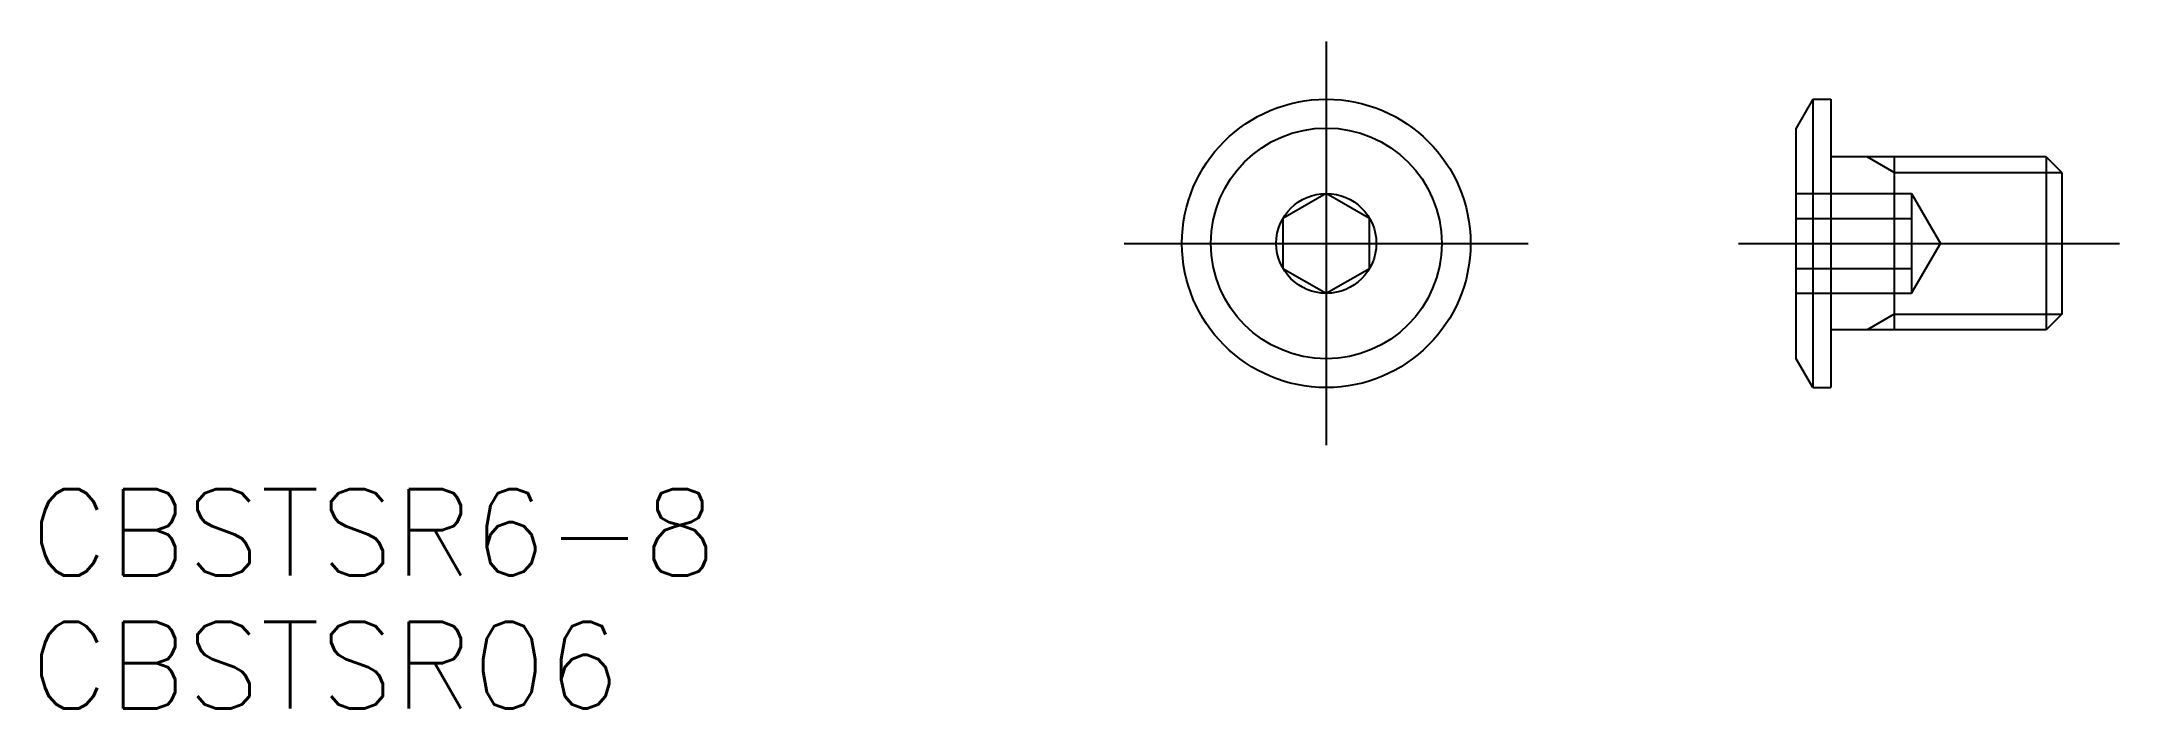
# Model space of a CAD drawing. Extents: x -44.5 to 27.5, y -16.1 to 7.
import ezdxf

# ---------------------------------------------------------------- set-up
doc = ezdxf.new("R2010")
doc.units = 0
doc.linetypes.add('CENTER', pattern=[50.8, 31.75, -6.35, 6.35, -6.35])
doc.linetypes.add('DASHED', pattern=[19.05, 12.7, -6.35])
doc.layers.get('0').update_dxf_attribs({"linetype": 'CONTINUOUS'})
doc.layers.add('CENTER', color=1, linetype='CENTER')
doc.styles.get("Standard").update_dxf_attribs({"font": 'txt.shx', "height": 3, "bigfont": 'bigfont.shx'})

msp = doc.modelspace()

# ---------------------------------------------------------------- linework, layer by layer
at = {"color": 7, "linetype": 'CONTINUOUS'}
for p, q in [((16.859, 5), (16.282, 4)), ((16.859, 5), (17.482, 5)), ((16.859, 5), (16.859, -5)), ((17.482, 5), (17.482, -5)), ((16.282, -4), (16.282, 4)), ((24.941, 3), (17.482, 3)), ((19.682, 3), (19.682, -3)), ((24.941, 3), (24.941, -3)), ((25.482, 2.458), (24.941, 3)), ((25.482, 2.458), (25.482, -2.458)), ((0, 1.732), (-1.5, 0.866)), ((1.5, 0.866), (0, 1.732)), ((-1.5, 0.866), (-1.5, -0.866)), ((1.5, -0.866), (1.5, 0.866)), ((-1.5, -0.866), (0, -1.732)), ((0, -1.732), (1.5, -0.866)), ((25.482, -2.458), (24.941, -3)), ((24.941, -3), (17.482, -3)), ((16.859, -5), (16.282, -4)), ((16.859, -5), (17.482, -5))]:
    msp.add_line(p, q, dxfattribs=at)
at = {"color": 3, "linetype": 'CONTINUOUS'}
for p, q in [((19.682, 2.458), (18.744, 3)), ((19.682, 2.458), (25.482, 2.458)), ((19.682, -2.458), (18.744, -3)), ((19.682, -2.458), (25.482, -2.458))]:
    msp.add_line(p, q, dxfattribs=at)
at = {"color": 3, "linetype": 'DASHED'}
for p, q in [((16.282, 1.732), (20.282, 1.732)), ((20.282, 1.732), (21.282, 0)), ((20.282, 1.732), (20.282, -1.732)), ((16.282, 0.866), (20.282, 0.866)), ((20.282, -1.732), (21.282, 0)), ((16.282, -0.866), (20.282, -0.866)), ((16.282, -1.732), (20.282, -1.732))]:
    msp.add_line(p, q, dxfattribs=at)
at = {"color": 7, "linetype": 'CONTINUOUS'}
for radius in [5, 4, 1.732]:
    msp.add_circle((0, 0), radius, dxfattribs=at)
at = {"layer": 'CENTER', "color": 1, "linetype": 'CENTER'}
for p, q in [((0, 7), (0, -7)), ((-7, 0), (7, 0)), ((14.282, 0), (27.482, 0))]:
    msp.add_line(p, q, dxfattribs=at)

# ---------------------------------------------------------------- texts
at = {"color": 7, "linetype": 'CONTINUOUS'}
for s, p in [('CBSTSR6-8', (-44.9, -11.523)), ('CBSTSR06', (-44.9, -16.13))]:
    msp.add_text(s, height=3, dxfattribs=at).set_placement(p)

doc.saveas('drawing.dxf')
